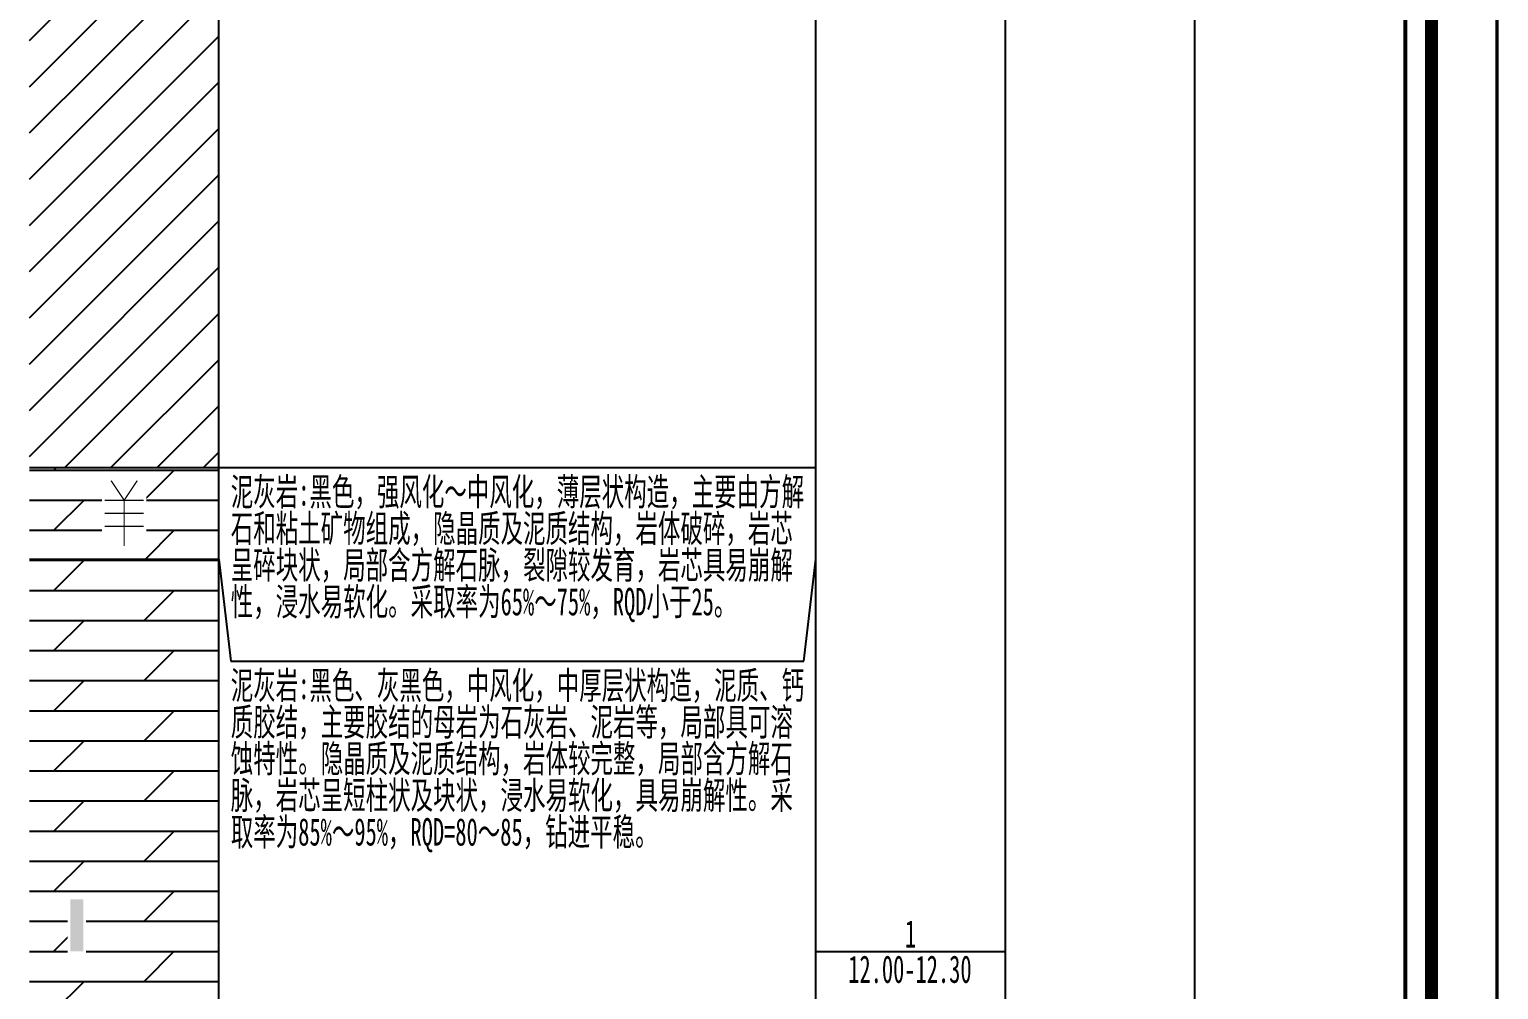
# Model space of a CAD drawing. Header units: millimetres. Extents: x 1264 to 9491, y 619 to 916.
# Drawn here: x 8933.6 to 9045.9, y 694 to 767.4 of the extents above; entities that cross this region are included whole.
import ezdxf

# ---------------------------------------------------------------- set-up
doc = ezdxf.new("R2010")
doc.units = ezdxf.units.MM
doc.styles.add('成果图表体', font='simfang.ttf', dxfattribs={"width": 0.6, "height": 2.1})
pattern_1 = [(0, (0, 0), (0, 2.3), []), (45, (0, 0), (4e-16, 4.5999997), [3.252691, -6.5053825])]

# ---------------------------------------------------------------- blocks, each defined once
blk = doc.blocks.new('gkqy3.dwg', base_point=(0, -2))
blk.add_wipeout([(-0.7, -2.2), (0.7, -2.2), (0.7, 2.2), (-0.7, 2.2)])
at = {"color": 7}
blk.add_solid([(-0.5, -2), (0.5, -2), (-0.5, 2), (0.5, 2)], dxfattribs=at)
blk = doc.blocks.new('FH_QIANG.dwg', base_point=(0, -0.19))
blk.add_wipeout([(-1.7, -2.89), (1.7, -2.89), (1.7, 2.51), (-1.7, 2.51)])
at = {"color": 7, "const_width": 0.1}
for points in [[(-1, 2.31), (0, 0.81), (1, 2.31)], [(-1.5, 0.81), (1.5, 0.81)], [(0, 0.81), (0, -2.69)], [(-1.5, -0.19), (1.5, -0.19)], [(-1.5, -1.19), (1.5, -1.19)]]:
    blk.add_lwpolyline(points, dxfattribs=at)
blk = doc.blocks.new('柱状图图框模板-(昇龙标准).dwg34', base_point=(27, 229))
for points, const_width in [([(0, 0), (210, 0), (210, 297), (0, 297)], 0.25), ([(25, 5), (205, 5), (205, 292), (25, 292)], 1), ([(27, 265), (203, 265), (203, 17), (27, 17)], 0.3)]:
    blk.add_lwpolyline(points, close=True, dxfattribs=dict(const_width=const_width))

msp = doc.modelspace()

# ---------------------------------------------------------------- hatches: boundary and pattern name
at = {"linetype": 'Continuous'}
h = msp.add_hatch(dxfattribs=at)
h.set_pattern_fill('GKNXT', scale=0.5, style=0, pattern_type=2)
h.set_pattern_definition([(45, (0, 0), (-1.76776695, 1.76776695), [])])
h.paths.add_polyline_path([(8933.63, 733.89), (8948.11, 733.89), (8948.11, 784.89), (8933.63, 784.89)])
h = msp.add_hatch(dxfattribs=at)
h.set_pattern_fill('GKNHY1', scale=0.5, style=0, pattern_type=2)
h.set_pattern_definition(pattern_1)
h.paths.add_polyline_path([(8933.63, 726.89), (8948.11, 726.89), (8948.11, 733.89), (8933.63, 733.89)])
h = msp.add_hatch(dxfattribs=at)
h.set_pattern_fill('GKNHY1', scale=0.5, style=0, pattern_type=2)
h.set_pattern_definition(pattern_1)
h.paths.add_polyline_path([(8933.63, 654.69), (8948.11, 654.69), (8948.11, 726.89), (8933.63, 726.89)])

# ---------------------------------------------------------------- linework, layer by layer
at = {"color": 0}
for points in [[(8948.11, 635.89), (8948.11, 819.89)], [(8948.11, 635.89), (8948.11, 819.89)], [(8993.74, 635.89), (8993.74, 819.89)], [(8993.74, 635.89), (8993.74, 819.89)], [(9008.23, 635.89), (9008.23, 819.89)], [(9008.23, 635.89), (9008.23, 819.89)], [(9022.71, 635.89), (9022.71, 819.89)], [(9022.71, 635.89), (9022.71, 819.89)], [(9038.81, 635.89), (9038.81, 819.89)], [(8948.11, 733.89), (8948.11, 784.89)], [(8993.74, 733.89), (8993.74, 784.89)], [(8948.11, 733.89), (8993.74, 733.89)], [(8948.11, 726.89), (8948.11, 733.89)], [(8993.74, 726.89), (8993.74, 733.89)], [(8948.11, 726.89), (8949.02, 719.09)], [(8948.11, 654.69), (8948.11, 726.89)], [(8992.83, 719.09), (8993.74, 726.89)], [(8993.74, 654.69), (8993.74, 726.89)], [(8949.02, 719.09), (8992.83, 719.09)], [(8993.74, 696.89), (9008.23, 696.89)]]:
    msp.add_lwpolyline(points, dxfattribs=at)
at = {"color": 7, "flags": 128}
for points in [[(8933.63, 733.89), (8948.11, 733.89)], [(8933.63, 726.89), (8948.11, 726.89)]]:
    msp.add_lwpolyline(points, dxfattribs=at)

# ---------------------------------------------------------------- texts
at = {"color": 0, "style": '成果图表体', "width": 0.6}
for s, p in [('1', (9000.55, 697.19)), ('12.00-12.30', (8996.22, 694.49))]:
    msp.add_text(s, height=2.1, dxfattribs=at).set_placement(p)
at = {"color": 0, "char_height": 2.1, "width": 43.8045, "attachment_point": 1, "line_spacing_factor": 0.8, "style": '成果图表体'}
for s, insert in [('\\A1;泥灰岩:黑色，强风化～中风化，薄层状构造，主要由方解石和粘土矿物组成，隐晶质及泥质结构，岩体破碎，岩芯呈碎块状，局部含方解石脉，裂隙较发育，岩芯具易崩解性，浸水易软化。采取率为65%～75%，RQD小于25。', (8949.02, 733.09)), ('\\A1;泥灰岩:黑色、灰黑色，中风化，中厚层状构造，泥质、钙质胶结，主要胶结的母岩为石灰岩、泥岩等，局部具可溶蚀特性。隐晶质及泥质结构，岩体较完整，局部含方解石脉，岩芯呈短柱状及块状，浸水易软化，具易崩解性。采取率为85%～95%，RQD=80～85，钻进平稳。', (8949.02, 718.29))]:
    msp.add_mtext(s, dxfattribs=dict(at, insert=insert))

# ---------------------------------------------------------------- next in the draw order: block references
for name, p in [('FH_QIANG.dwg', (8940.87, 730.39)), ('gkqy3.dwg', (8937.25, 696.89))]:
    msp.add_blockref(name, p)

# ---------------------------------------------------------------- next in the draw order: block references
msp.add_blockref('柱状图图框模板-(昇龙标准).dwg34', (8862.81, 847.89))

doc.saveas('drawing.dxf')
